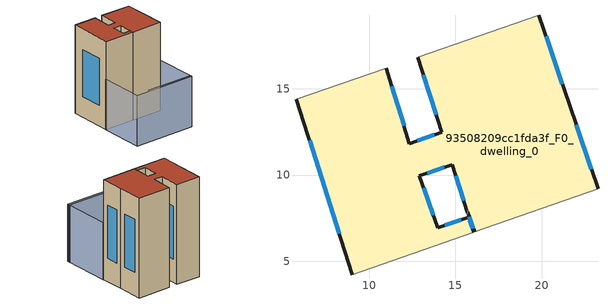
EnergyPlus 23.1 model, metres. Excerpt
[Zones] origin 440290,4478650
93508209cc1fda3f_F0_dwelling_0
 floor ground (EU_floor_Construction): 19.84,19.25 21.62,14.04 23.26,9.21 16.11,6.71 15.71,7.86 15.69,7.85 14.81,10.61 12.92,9.97 13.97,6.96 15.76,7.56 16.07,6.69 9.04,4.24 5.8,14.4 11,16.17 12.34,11.82 14.22,12.47 12.82,16.83 z0
 wall outside (EU_wall_Construction): 23.26,9.21 21.62,14.04 19.84,19.25 / 15.76,7.56 13.97,6.96 12.92,9.97 14.81,10.61 15.69,7.85 15.71,7.86 16.11,6.71 / 15.76,7.56 16.07,6.69 / 5.8,14.4 9.04,4.24 / 12.82,16.83 14.22,12.47 12.34,11.82 11,16.17 z0:21
 wall adiabatic (EU_wall_Construction): 19.84,19.25 12.82,16.83 / 16.11,6.71 23.26,9.21 / 9.04,4.24 16.07,6.69 / 11,16.17 5.8,14.4 z0:21
 window (EU_Window_Construction): 21.2,15.26 20.26,18.03 / 22.88,10.34 22,12.91 / 15.81,7.59 16.02,6.98 / 15.7,7.85 15.71,7.86 / 15.02,9.96 15.49,8.5 / 13.36,10.12 14.37,10.46 / 13.72,7.66 13.17,9.26 / 15.34,7.42 14.39,7.1 / 15.83,7.36 15.99,6.89 / 6.56,12.02 8.28,6.61 / 12.03,12.84 11.31,15.16 / 13.78,12.32 12.78,11.98 / 13.14,15.81 13.89,13.49 z4.92:16.08
 roof outside (EU_roof_Construction): 23.26,9.21 21.62,14.04 19.84,19.25 12.82,16.83 14.22,12.47 12.34,11.82 11,16.17 5.8,14.4 9.04,4.24 16.07,6.69 15.76,7.56 13.97,6.96 12.92,9.97 14.81,10.61 15.69,7.85 15.71,7.86 16.11,6.71 z21
shading: 15.63,-4 26.59,-0.32 / 12.4,-5.65 9,4.36 / 9,4.36 23.31,9.22 / 23.31,9.22 26.71,-0.78 / 26.71,-0.78 12.4,-5.65 z0:12
[Building]
EU S2 Campaign: North Axis=0; Terrain=City; Solar Distribution=FullExterior
[Site:Location]
Madrid: Latitude=40.5; Longitude=-3.5; Time Zone=1; Elevation=609
[SizingPeriod:WeatherFileDays]
AnnualSizingPeriod: Begin Month=1; Begin Day of Month=1; End Month=12; End Day of Month=31; Day of Week for Start Day=Monday; Use Weather File Daylight Saving Period=No; Use Weather File Rain and Snow Indicators=No
[MATERIAL]
EU_InternalMass_Material: Roughness=MediumRough; Thickness=0.1; Conductivity=1; Density=1800; Specific Heat=900; Thermal Absorptance=0.9; Solar Absorptance=0.7; Visible Absorptance=0.7
[MATERIAL:NOMASS] Roughness=MediumRough; Thermal Absorptance=0.9; Solar Absorptance=0.7; Visible Absorptance=0.7
Name | Thermal Resistance
EU_wall_NoMass | 0.419739
EU_roof_NoMass | 0.352165
EU_floor_NoMass | 0.608284
[WINDOWMATERIAL:SIMPLEGLAZINGSYSTEM]
EU_Window_SimpleGlazing: UFactor=4.8352; Solar Heat Gain Coefficient=0.85; Visible Transmittance=0.85
[CONSTRUCTION]
EU_wall_Construction: EU_wall_NoMass
EU_roof_Construction: EU_roof_NoMass
EU_floor_Construction: EU_floor_NoMass
EU_InternalMass_Construction: EU_InternalMass_Material
EU_Window_Construction: EU_Window_SimpleGlazing
[ZONE]
93508209cc1fda3f_F0_dwelling_0: Type=1; Multiplier=1; Ceiling Height=autocalculate; Volume=3020.8; Floor Area=autocalculate; Part of Total Floor Area=Yes
[INTERNALMASS]
93508209cc1fda3f_F0_dwelling_0_EU_InternalMass: Construction=EU_InternalMass_Construction; Zone or ZoneList=93508209cc1fda3f_F0_dwelling_0; Surface Area=143.848
[OTHEREQUIPMENT]
EU_Step8_InternalGain_93508209cc1fda3f_F0_dwelling_0_f000: Fuel Type=Electricity; Zone or ZoneList or Space or SpaceList=93508209cc1fda3f_F0_dwelling_0; Schedule=EU_Step8_GainSchedule_93508209cc1fda3f_F0_dwelling_0_f000; Design Level Calculation Method=Watts/Area; Power per Zone Floor Area=1; Fraction Latent=0; Fraction Radiant=0; Fraction Lost=0; Carbon Dioxide Generation Rate=0; EndUse Subcategory=EU_Step8_InternalGains
[ZONEVENTILATION:DESIGNFLOWRATE]
EU_ConstantAir_93508209cc1fda3f_F0_dwelling_0: Zone or ZoneList or Space or SpaceList=93508209cc1fda3f_F0_dwelling_0; Schedule=EU_AlwaysOn; Design Flow Rate Calculation Method=AirChanges/Hour; Air Changes per Hour=0.703302; Ventilation Type=Natural; Fan Pressure Rise=0; Fan Total Efficiency=1; Constant Term Coefficient=1; Temperature Term Coefficient=0; Velocity Term Coefficient=0; Velocity Squared Term Coefficient=0; Minimum Indoor Temperature=-100; Maximum Indoor Temperature=100; Delta Temperature=-100; Minimum Outdoor Temperature=-100; Maximum Outdoor Temperature=100; Maximum Wind Speed=40
[HVACTEMPLATE:THERMOSTAT]
EU_HeatOnly_93508209cc1fda3f_F0_dwelling_0: Constant Heating Setpoint=20; Constant Cooling Setpoint=50
[HVACTEMPLATE:ZONE:IDEALLOADSAIRSYSTEM]
93508209cc1fda3f_F0_dwelling_0: Template Thermostat=EU_HeatOnly_93508209cc1fda3f_F0_dwelling_0; System Availability Schedule=EU_AlwaysOn; Maximum Heating Supply Air Temperature=50; Minimum Cooling Supply Air Temperature=13; Maximum Heating Supply Air Humidity Ratio=0.0156; Minimum Cooling Supply Air Humidity Ratio=0.0077; Heating Limit=NoLimit; Cooling Limit=NoLimit; Heating Availability Schedule=EU_AlwaysOn; Cooling Availability Schedule=EU_CoolingOff; Dehumidification Control Type=ConstantSensibleHeatRatio; Cooling Sensible Heat Ratio=0.7; Dehumidification Setpoint=60; Humidification Control Type=None; Humidification Setpoint=30; Outdoor Air Method=None; Outdoor Air Flow Rate per Person=0.00944; Outdoor Air Flow Rate per Zone Floor Area=0; Outdoor Air Flow Rate per Zone=0; Demand Controlled Ventilation Type=None; Outdoor Air Economizer Type=NoEconomizer; Heat Recovery Type=None; Sensible Heat Recovery Effectiveness=0.7; Latent Heat Recovery Effectiveness=0.65
[SIZING:ZONE]
93508209cc1fda3f_F0_dwelling_0: Zone Cooling Design Supply Air Temperature Input Method=SupplyAirTemperature; Zone Cooling Design Supply Air Temperature=13; Zone Heating Design Supply Air Temperature Input Method=SupplyAirTemperature; Zone Heating Design Supply Air Temperature=50; Zone Cooling Design Supply Air Humidity Ratio=0.008; Zone Heating Design Supply Air Humidity Ratio=0.008; Cooling Design Air Flow Method=DesignDay; Cooling Design Air Flow Rate=0; Cooling Minimum Air Flow per Zone Floor Area=0.000762; Cooling Minimum Air Flow=0; Cooling Minimum Air Flow Fraction=0.2; Heating Design Air Flow Method=DesignDay; Heating Design Air Flow Rate=0; Heating Maximum Air Flow per Zone Floor Area=0.002032; Heating Maximum Air Flow=0.141576; Heating Maximum Air Flow Fraction=0.3; Account for Dedicated Outdoor Air System=No; Dedicated Outdoor Air System Control Strategy=NeutralSupplyAir; Dedicated Outdoor Air Low Setpoint Temperature for Design=autosize; Dedicated Outdoor Air High Setpoint Temperature for Design=autosize; Zone Load Sizing Method=Sensible Load Only No Latent Load; Zone Latent Cooling Design Supply Air Humidity Ratio Input Method=HumidityRatioDifference; Zone Cooling Design Supply Air Humidity Ratio Difference=0.005; Zone Latent Heating Design Supply Air Humidity Ratio Input Method=HumidityRatioDifference; Zone Humidification Design Supply Air Humidity Ratio Difference=0.005
[SCHEDULE:CONSTANT]
Name | Hourly Value
EU_AlwaysOn | 1
EU_CoolingOff | 0
[SCHEDULE:FILE]
EU_Step8_GainSchedule_93508209cc1fda3f_F0_dwelling_0_f000: File=../../schedules/93508209cc1fda3f/93508209cc1fda3f_F0_dwelling_0_f000_gain.csv; Column Number=1; Rows to Skip at Top=0; Number of Hours of Data=8760; Column Separator=Comma; Interpolate to Timestep=No; Minutes per Item=60; Adjust Schedule for Daylight Savings=Yes
